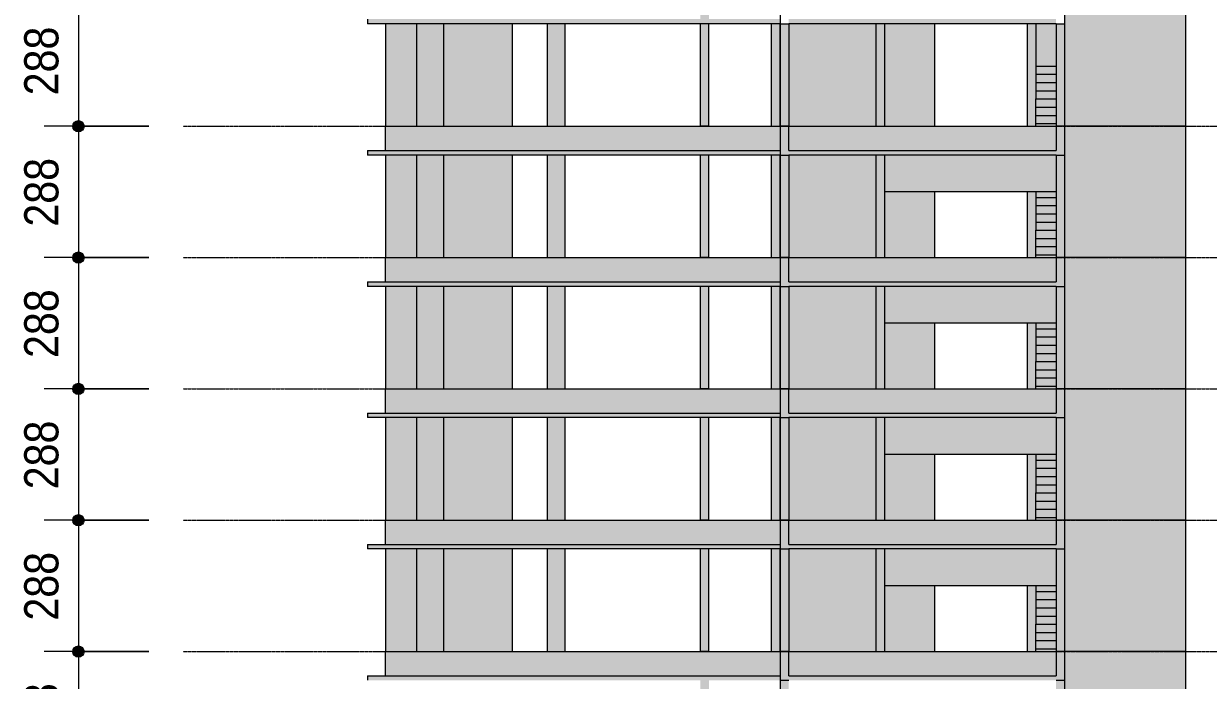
# Model space of a CAD drawing. Header units: centimetres. Extents: x -1475 to 26035, y -1239 to 84208.
# Drawn here: x 12810 to 15408, y 80538 to 81978 of the extents above; entities that cross this region are included whole.
import ezdxf

# ---------------------------------------------------------------- set-up
doc = ezdxf.new("R2010")
doc.units = ezdxf.units.CM
doc.linetypes.add('Centro', pattern=[3.175, 0.635, -0.47625, 1.5875, -0.47625])
for name, color, linetype, lineweight in [('A-ANNO-DIMS', 7, 'Continuous', 9), ('A-ANNO-DIMS-500', 7, 'Continuous', 9), ('A-FLOR', 7, 'Continuous', 9), ('A-FLOR-LEVL', 7, 'Continuous', 9), ('S-BEAM', 7, 'Continuous', 9), ('S-COLS', 7, 'Continuous', 9), ('S-STRS', 7, 'Continuous', 9)]:
    doc.layers.add(name, color=color, linetype=linetype, lineweight=lineweight)
doc.styles.add('Fira Sans_5', font='', dxfattribs={"width": 0.9, "height": 75})
doc.styles.get('Fira Sans_5').set_extended_font_data('Fira Sans')
doc.dimstyles.new('PED_R80_1_5mm_ACIMA_As_ESQ__R00_6', dxfattribs={"dimscale": 30.48, "dimtxt": 102.298456, "dimasz": 3.28084, "dimexe": 2.46063, "dimexo": 2.46063, "dimgap": 0.492126, "dimtad": 1, "dimdec": 1, "dimrnd": 0.5, "dimdsep": 46, "dimtxsty": 'Fira Sans_5', "dimblk1": 'DOTSMALL', "dimblk2": 'DOTSMALL', "dimsah": 1, "dimcen": 0.09, "dimdle": 4.92126, "dimazin": 0, "dimtfac": 1, "dimtdec": 4, "dimtix": 1, "dimtmove": 0, "dimatfit": 3, "dimfxl": 1, "dimtvp": 1, "dimtolj": 1, "dimtzin": 0, "dimarcsym": 2})

# ---------------------------------------------------------------- blocks, each defined once
blk = doc.blocks.new('DIMBLOCK392-CT202 - CORTE ESQ_ DINF')
at = {"layer": 'A-ANNO-DIMS-500', "true_color": 0x000032}
h = blk.add_hatch(color=178, dxfattribs=at)
edge = h.paths.add_edge_path(flags=0)
edge.add_arc((12930.4, 82041), 12.5, 0, 360)
h = blk.add_hatch(color=178, dxfattribs=at)
edge = h.paths.add_edge_path(flags=0)
edge.add_arc((12930.4, 81753), 12.5, 0, 360)
at = {"layer": 'A-ANNO-DIMS-500', "color": 178, "true_color": 0x000032}
for p, q in [((13084.8, 82041), (12855.4, 82041)), ((12930.4, 82041), (12930.4, 81753)), ((12930.4, 82041), (13084.8, 82041)), ((13084.8, 81753), (12855.4, 81753)), ((12930.4, 81753), (13084.8, 81753))]:
    blk.add_line(p, q, dxfattribs=at)
for centre in [(12930.4, 82041), (12930.4, 81753)]:
    blk.add_circle(centre, 12.5, dxfattribs=at)
at = {"layer": 'A-ANNO-DIMS-500', "color": 0, "insert": (12811.6, 81820.9), "char_height": 75, "width": 182.563, "attachment_point": 1, "rotation": 90, "line_spacing_factor": 1.049215, "style": 'Fira Sans_5'}
blk.add_mtext('288', dxfattribs=at)
blk = doc.blocks.new('_DotSmall')
at = {"color": 0, "linetype": 'ByBlock', "const_width": 0.5}
blk.add_lwpolyline([(-0.0625, 0, 1), (0.0625, 0, 1)], format="xyb", close=True, dxfattribs=at)
blk = doc.blocks.new('DIMBLOCK393-CT202 - CORTE ESQ_ DINF')
at = {"layer": 'A-ANNO-DIMS-500', "true_color": 0x000032}
h = blk.add_hatch(color=178, dxfattribs=at)
edge = h.paths.add_edge_path(flags=0)
edge.add_arc((12930.4, 81753), 12.5, 0, 360)
h = blk.add_hatch(color=178, dxfattribs=at)
edge = h.paths.add_edge_path(flags=0)
edge.add_arc((12930.4, 81465), 12.5, 0, 360)
at = {"layer": 'A-ANNO-DIMS-500', "color": 178, "true_color": 0x000032}
for p, q in [((13084.8, 81753), (12855.4, 81753)), ((12930.4, 81753), (12930.4, 81465)), ((12930.4, 81753), (13084.8, 81753)), ((13084.8, 81465), (12855.4, 81465)), ((12930.4, 81465), (13084.8, 81465))]:
    blk.add_line(p, q, dxfattribs=at)
for centre in [(12930.4, 81753), (12930.4, 81465)]:
    blk.add_circle(centre, 12.5, dxfattribs=at)
at = {"layer": 'A-ANNO-DIMS-500', "color": 0, "insert": (12811.6, 81532.9), "char_height": 75, "width": 182.563, "attachment_point": 1, "rotation": 90, "line_spacing_factor": 1.049215, "style": 'Fira Sans_5'}
blk.add_mtext('288', dxfattribs=at)
blk = doc.blocks.new('DIMBLOCK394-CT202 - CORTE ESQ_ DINF')
at = {"layer": 'A-ANNO-DIMS-500', "true_color": 0x000032}
h = blk.add_hatch(color=178, dxfattribs=at)
edge = h.paths.add_edge_path(flags=0)
edge.add_arc((12930.4, 81465), 12.5, 0, 360)
h = blk.add_hatch(color=178, dxfattribs=at)
edge = h.paths.add_edge_path(flags=0)
edge.add_arc((12930.4, 81177), 12.5, 0, 360)
at = {"layer": 'A-ANNO-DIMS-500', "color": 178, "true_color": 0x000032}
for p, q in [((13084.8, 81465), (12855.4, 81465)), ((12930.4, 81465), (12930.4, 81177)), ((12930.4, 81465), (13084.8, 81465)), ((13084.8, 81177), (12855.4, 81177)), ((12930.4, 81177), (13084.8, 81177))]:
    blk.add_line(p, q, dxfattribs=at)
for centre in [(12930.4, 81465), (12930.4, 81177)]:
    blk.add_circle(centre, 12.5, dxfattribs=at)
at = {"layer": 'A-ANNO-DIMS-500', "color": 0, "insert": (12811.6, 81244.9), "char_height": 75, "width": 182.563, "attachment_point": 1, "rotation": 90, "line_spacing_factor": 1.049215, "style": 'Fira Sans_5'}
blk.add_mtext('288', dxfattribs=at)
blk = doc.blocks.new('DIMBLOCK395-CT202 - CORTE ESQ_ DINF')
at = {"layer": 'A-ANNO-DIMS-500', "true_color": 0x000032}
h = blk.add_hatch(color=178, dxfattribs=at)
edge = h.paths.add_edge_path(flags=0)
edge.add_arc((12930.4, 81177), 12.5, 0, 360)
h = blk.add_hatch(color=178, dxfattribs=at)
edge = h.paths.add_edge_path(flags=0)
edge.add_arc((12930.4, 80889), 12.5, 0, 360)
at = {"layer": 'A-ANNO-DIMS-500', "color": 178, "true_color": 0x000032}
for p, q in [((13084.8, 81177), (12855.4, 81177)), ((12930.4, 81177), (12930.4, 80889)), ((12930.4, 81177), (13084.8, 81177)), ((13084.8, 80889), (12855.4, 80889)), ((12930.4, 80889), (13084.8, 80889))]:
    blk.add_line(p, q, dxfattribs=at)
for centre in [(12930.4, 81177), (12930.4, 80889)]:
    blk.add_circle(centre, 12.5, dxfattribs=at)
at = {"layer": 'A-ANNO-DIMS-500', "color": 0, "insert": (12811.6, 80956.9), "char_height": 75, "width": 182.563, "attachment_point": 1, "rotation": 90, "line_spacing_factor": 1.049215, "style": 'Fira Sans_5'}
blk.add_mtext('288', dxfattribs=at)
blk = doc.blocks.new('DIMBLOCK396-CT202 - CORTE ESQ_ DINF')
at = {"layer": 'A-ANNO-DIMS-500', "true_color": 0x000032}
h = blk.add_hatch(color=178, dxfattribs=at)
edge = h.paths.add_edge_path(flags=0)
edge.add_arc((12930.4, 80889), 12.5, 0, 360)
h = blk.add_hatch(color=178, dxfattribs=at)
edge = h.paths.add_edge_path(flags=0)
edge.add_arc((12930.4, 80601), 12.5, 0, 360)
at = {"layer": 'A-ANNO-DIMS-500', "color": 178, "true_color": 0x000032}
for p, q in [((13084.8, 80889), (12855.4, 80889)), ((12930.4, 80889), (12930.4, 80601)), ((12930.4, 80889), (13084.8, 80889)), ((13084.8, 80601), (12855.4, 80601)), ((12930.4, 80601), (13084.8, 80601))]:
    blk.add_line(p, q, dxfattribs=at)
for centre in [(12930.4, 80889), (12930.4, 80601)]:
    blk.add_circle(centre, 12.5, dxfattribs=at)
at = {"layer": 'A-ANNO-DIMS-500', "color": 0, "insert": (12811.6, 80668.9), "char_height": 75, "width": 182.563, "attachment_point": 1, "rotation": 90, "line_spacing_factor": 1.049215, "style": 'Fira Sans_5'}
blk.add_mtext('288', dxfattribs=at)
blk = doc.blocks.new('DIMBLOCK397-CT202 - CORTE ESQ_ DINF')
at = {"layer": 'A-ANNO-DIMS-500', "true_color": 0x000032}
h = blk.add_hatch(color=178, dxfattribs=at)
edge = h.paths.add_edge_path(flags=0)
edge.add_arc((12930.4, 80601), 12.5, 0, 360)
h = blk.add_hatch(color=178, dxfattribs=at)
edge = h.paths.add_edge_path(flags=0)
edge.add_arc((12930.4, 80313), 12.5, 0, 360)
at = {"layer": 'A-ANNO-DIMS-500', "color": 178, "true_color": 0x000032}
for p, q in [((13084.8, 80601), (12855.4, 80601)), ((12930.4, 80601), (12930.4, 80313)), ((12930.4, 80601), (13084.8, 80601)), ((13084.8, 80313), (12855.4, 80313)), ((12930.4, 80313), (13084.8, 80313))]:
    blk.add_line(p, q, dxfattribs=at)
for centre in [(12930.4, 80601), (12930.4, 80313)]:
    blk.add_circle(centre, 12.5, dxfattribs=at)
at = {"layer": 'A-ANNO-DIMS-500', "color": 0, "insert": (12811.6, 80380.9), "char_height": 75, "width": 182.563, "attachment_point": 1, "rotation": 90, "line_spacing_factor": 1.049215, "style": 'Fira Sans_5'}
blk.add_mtext('288', dxfattribs=at)

msp = doc.modelspace()

# ---------------------------------------------------------------- hatches: boundary and pattern name
at = {"layer": 'A-FLOR', "true_color": 0xc0c0c0}
for points in [[(13882.01, 81978), (14469.01, 81978), (14468.51, 81988), (13564.01, 81988), (13564.01, 81978), (13725.01, 81978)], [(15074.01, 81978), (15074.01, 81988), (14488.01, 81988), (14488.01, 81978), (15042.38, 81978)], [(13882.01, 81690), (14469.01, 81690), (14468.51, 81700), (13564.01, 81700), (13564.01, 81690), (13725.01, 81690)], [(14697.51, 81690), (15074.01, 81690), (15074.01, 81700), (14488.01, 81700), (14488.01, 81690), (14678.51, 81690)], [(13882.01, 81402), (14469.01, 81402), (14468.51, 81412), (13564.01, 81412), (13564.01, 81402), (13725.01, 81402)], [(15074.01, 81402), (15074.01, 81412), (14488.01, 81412), (14488.01, 81402), (15042.38, 81402)], [(13725.01, 81114), (14469.01, 81114), (14468.51, 81124), (13564.01, 81124), (13564.01, 81114), (13630.91, 81114)], [(14807.51, 81114), (15074.01, 81114), (15074.01, 81124), (14488.01, 81124), (14488.01, 81114), (14697.51, 81114)], [(13913.21, 80826), (14469.01, 80826), (14468.51, 80836), (13564.01, 80836), (13564.01, 80826), (13882.07, 80826)], [(15042.38, 80826), (15074.01, 80826), (15074.01, 80836), (14488.01, 80836), (14488.01, 80826), (14927.43, 80826)], [(13882.01, 80538), (14469.01, 80538), (14468.51, 80548), (13564.01, 80548), (13564.01, 80538), (13725.01, 80538)], [(15074.01, 80538), (15074.01, 80548), (14488.01, 80548), (14488.01, 80538), (15042.38, 80538)]]:
    msp.add_hatch(color=9, dxfattribs=at).paths.add_polyline_path(points, flags=0)
at = {"layer": 'S-BEAM', "true_color": 0xc0c0c0}
for points in [[(13623.01, 81700), (13623.01, 81753), (13604.01, 81753), (13604.01, 81700)], [(14289.6, 81700), (14294.01, 81700), (14294.01, 81753), (13623.01, 81753), (13623.01, 81700), (13913.21, 81700)], [(14468.51, 81700), (14469.01, 81700), (14468.51, 81753), (14313.01, 81753), (14313.01, 81700)], [(14488.01, 81690), (14488.01, 81753), (14469.01, 81753), (14469.01, 81690)], [(14771.17, 81700), (15074.01, 81700), (15074.01, 81753), (14488.01, 81753), (14488.01, 81700), (14756.91, 81700)], [(15074.01, 81690), (15093.01, 81690), (15093.01, 81753), (15074.01, 81753), (15074.01, 81700)], [(14854.18, 81610), (15074.01, 81610), (15074.01, 81690), (14697.51, 81690), (14697.51, 81610), (14807.51, 81610)], [(13623.01, 81412), (13623.01, 81465), (13604.01, 81465), (13604.01, 81412)], [(14289.6, 81412), (14294.01, 81412), (14294.01, 81465), (13623.01, 81465), (13623.01, 81412), (13913.21, 81412)], [(14468.51, 81412), (14469.01, 81412), (14468.51, 81465), (14313.01, 81465), (14313.01, 81412)], [(14488.01, 81402), (14488.01, 81465), (14469.01, 81465), (14469.01, 81402), (14477.79, 81402)], [(14771.17, 81412), (15074.01, 81412), (15074.01, 81465), (14488.01, 81465), (14488.01, 81412), (14756.91, 81412)], [(15074.01, 81402), (15093.01, 81402), (15093.01, 81465), (15074.01, 81465), (15074.01, 81412)], [(14854.18, 81322), (15074.01, 81322), (15074.01, 81402), (14697.51, 81402), (14697.51, 81322), (14807.51, 81322)], [(13623.01, 81124), (13623.01, 81177), (13604.01, 81177), (13604.01, 81124)], [(14289.6, 81124), (14294.01, 81124), (14294.01, 81177), (13623.01, 81177), (13623.01, 81124), (13913.21, 81124)], [(14468.51, 81124), (14469.01, 81124), (14468.51, 81177), (14313.01, 81177), (14313.01, 81124)], [(14488.01, 81114), (14488.01, 81177), (14469.01, 81177), (14469.01, 81114), (14477.79, 81114)], [(14807.51, 81124), (15074.01, 81124), (15074.01, 81177), (14488.01, 81177), (14488.01, 81124), (14771.17, 81124)], [(15074.01, 81114), (15093.01, 81114), (15093.01, 81177), (15074.01, 81177), (15074.01, 81124)], [(14807.51, 81034), (15074.01, 81034), (15074.01, 81114), (14697.51, 81114), (14697.51, 81034), (14726.09, 81034)], [(13604.01, 80836), (13623.01, 80836), (13623.01, 80889), (13604.01, 80889), (13604.01, 80837.96)], [(13882.01, 80836), (14294.01, 80836), (14294.01, 80889), (13623.01, 80889), (13623.01, 80836), (13725.01, 80836)], [(14468.51, 80836), (14469.01, 80836), (14468.51, 80889), (14313.01, 80889), (14313.01, 80836)], [(14488.01, 80826), (14488.01, 80889), (14469.01, 80889), (14469.01, 80826), (14477.79, 80826)], [(14678.51, 80836), (15074.01, 80836), (15074.01, 80889), (14488.01, 80889), (14488.01, 80836), (14665.99, 80836)], [(15093.01, 80826), (15093.01, 80889), (15074.01, 80889), (15074.01, 80826)], [(14854.18, 80746), (15074.01, 80746), (15074.01, 80826), (14697.51, 80826), (14697.51, 80746), (14807.51, 80746)], [(13623.01, 80548), (13623.01, 80601), (13604.01, 80601), (13604.01, 80548)], [(14289.6, 80548), (14294.01, 80548), (14294.01, 80601), (13623.01, 80601), (13623.01, 80548), (13913.21, 80548)], [(14468.51, 80548), (14469.01, 80548), (14468.51, 80601), (14313.01, 80601), (14313.01, 80548)], [(14488.01, 80538), (14488.01, 80601), (14469.01, 80601), (14469.01, 80538), (14477.79, 80538)], [(14771.17, 80548), (15074.01, 80548), (15074.01, 80601), (14488.01, 80601), (14488.01, 80548), (14756.91, 80548)], [(15074.01, 80538), (15093.01, 80538), (15093.01, 80601), (15074.01, 80601), (15074.01, 80548)]]:
    msp.add_hatch(color=9, dxfattribs=at).paths.add_polyline_path(points, flags=0)
at = {"layer": 'S-COLS', "true_color": 0xc0c0c0}
h = msp.add_hatch(color=9, dxfattribs=at)
h.paths.add_polyline_path([(14313.01, 81753), (14313.01, 81978), (14294.01, 81978), (14294.01, 81753)], flags=0)
h.paths.add_polyline_path([(14313.01, 81988), (14313.01, 82041), (14294.01, 82041), (14294.01, 81988)], flags=0)
for points in [[(15093.01, 81753), (15357.51, 81753), (15357.51, 82041), (15093.01, 82041), (15093.01, 81760.77)], [(13671.52, 81753), (13701.51, 81753), (13701.51, 81978), (13671.61, 81978), (13671.52, 81760.77)], [(13722.73, 81753), (13731.51, 81753), (13730.94, 81978), (13701.51, 81978), (13701.62, 81753), (13722.65, 81753)], [(13998.01, 81753), (13998.01, 81978), (13958.01, 81978), (13958.01, 81753), (13958.85, 81753)], [(14468.51, 81753), (14468.51, 81978), (14449.51, 81978), (14449.51, 81753)], [(14488.01, 81753), (14488.01, 81978), (14469.01, 81978), (14469.01, 81753)], [(14678.51, 81753), (14678.51, 81978), (14488.01, 81978), (14488.01, 81753), (14665.99, 81753)], [(14697.51, 81753), (14697.51, 81978), (14678.51, 81978), (14678.51, 81753)], [(14807.51, 81753), (14807.51, 81978), (14697.51, 81978), (14697.51, 81753)], [(15029.51, 81753), (15029.51, 81978), (15010.51, 81978), (15010.51, 81753)], [(15042.38, 81885), (15074.01, 81885), (15074.01, 81978), (15029.51, 81978), (15029.51, 81885)], [(15093.01, 81753), (15093.01, 81978), (15074.01, 81978), (15074.01, 81753)], [(15230.57, 81465), (15357.51, 81465), (15357.51, 81753), (15093.01, 81753), (15093.01, 81465)], [(13671.52, 81465), (13701.51, 81465), (13701.51, 81690), (13671.61, 81690), (13671.56, 81576.2)], [(13722.65, 81465), (13731.51, 81465), (13730.94, 81690), (13701.51, 81690), (13701.62, 81465), (13718.18, 81465)], [(13958.85, 81465), (13998.01, 81465), (13998.01, 81690), (13958.01, 81690), (13958.01, 81465)], [(14449.51, 81465), (14468.51, 81465), (14468.51, 81690), (14449.51, 81690), (14449.51, 81576.2)], [(14477.79, 81465), (14488.01, 81465), (14488.01, 81690), (14469.01, 81689.68), (14469.01, 81465)], [(14697.51, 81465), (14697.51, 81690), (14678.51, 81690), (14678.51, 81465)], [(15093.01, 81465), (15093.01, 81690), (15074.01, 81690), (15074.01, 81465)], [(14807.51, 81465), (14807.51, 81610), (14697.51, 81610), (14697.51, 81465)], [(15029.51, 81465), (15029.51, 81610), (15010.51, 81610), (15010.51, 81465)], [(15029.51, 81597), (15074.01, 81597), (15074.01, 81610), (15029.51, 81610)], [(15093.01, 81177), (15357.51, 81177), (15357.51, 81465), (15093.01, 81465), (15093.01, 81207.08)], [(13671.52, 81177), (13701.51, 81177), (13701.51, 81402), (13671.61, 81402), (13671.53, 81207.08)], [(13722.73, 81177), (13731.51, 81177), (13730.94, 81402), (13701.51, 81402), (13701.62, 81177), (13722.65, 81177)], [(13998.01, 81177), (13998.01, 81402), (13958.01, 81402), (13958.01, 81177), (13958.85, 81177)], [(14468.51, 81177), (14468.51, 81402), (14449.51, 81402), (14449.51, 81177)], [(14488.01, 81177), (14488.01, 81402), (14469.01, 81402), (14469.01, 81177), (14477.79, 81177)], [(14697.51, 81177), (14697.51, 81402), (14678.51, 81402), (14678.51, 81177)], [(15093.01, 81177), (15093.01, 81402), (15074.01, 81402), (15074.01, 81177)], [(14697.51, 81177), (14807.51, 81177), (14807.51, 81322), (14697.51, 81322), (14697.51, 81207.08)], [(15010.51, 81177), (15029.51, 81177), (15029.51, 81322), (15010.51, 81322), (15010.51, 81207.08)], [(15029.51, 81309), (15074.01, 81309), (15074.01, 81322), (15029.51, 81322)], [(15230.57, 80889), (15357.51, 80889), (15357.51, 81177), (15093.01, 81177), (15093.01, 80889)], [(13671.52, 80889), (13701.51, 80889), (13701.51, 81114), (13671.61, 81114), (13671.57, 81022.52)], [(13722.73, 80889), (13731.51, 80889), (13730.94, 81114), (13701.51, 81114), (13701.62, 80889), (13722.65, 80889)], [(13958.85, 80889), (13998.01, 80889), (13998.01, 81114), (13958.01, 81114), (13958.01, 80889)], [(14468.51, 80889), (14468.51, 81114), (14449.51, 81114), (14449.51, 80889)], [(14469.01, 80889), (14488.01, 80889), (14488.01, 81114), (14469.01, 81114), (14469.01, 81022.52)], [(14697.51, 80889), (14697.51, 81114), (14678.51, 81114), (14678.51, 80889)], [(15093.01, 80889), (15093.01, 81114), (15074.01, 81114), (15074.01, 80889)], [(14807.51, 80889), (14807.51, 81034), (14697.51, 81034), (14697.51, 80889)], [(15010.51, 80889), (15029.51, 80889), (15029.51, 81034), (15010.51, 81034)], [(15042.38, 81021), (15074.01, 81021), (15074.01, 81034), (15029.51, 81034), (15029.51, 81021)], [(15357.51, 80601), (15357.51, 80889), (15093.01, 80889), (15093.01, 80601), (15230.57, 80601)], [(13671.52, 80601), (13701.51, 80601), (13701.51, 80826), (13671.61, 80826), (13671.54, 80653.4)], [(13722.73, 80601), (13731.51, 80601), (13730.94, 80826), (13701.51, 80826), (13701.62, 80601), (13722.65, 80601)], [(13958.85, 80601), (13998.01, 80601), (13998.01, 80826), (13958.01, 80826), (13958.01, 80601)], [(14468.51, 80601), (14468.51, 80826), (14449.51, 80826), (14449.51, 80601)], [(14469.01, 80601), (14488.01, 80601), (14488.01, 80826), (14469.01, 80826), (14469.01, 80653.4)], [(14697.51, 80601), (14697.51, 80826), (14678.51, 80826), (14678.51, 80601)], [(15093.01, 80601), (15093.01, 80826), (15074.01, 80826), (15074.01, 80601)], [(14807.51, 80601), (14807.51, 80746), (14697.51, 80746), (14697.51, 80601)], [(15010.51, 80601), (15029.51, 80601), (15029.51, 80746), (15010.51, 80746)], [(15029.51, 80733), (15074.01, 80733), (15074.01, 80746), (15029.51, 80746)], [(15230.57, 80313), (15357.51, 80313), (15357.51, 80601), (15093.01, 80601), (15093.01, 80313)], [(14488.01, 80313), (14488.01, 80538), (14469.01, 80538), (14469.01, 80313), (14477.79, 80313)], [(15093.01, 80313), (15093.01, 80538), (15074.01, 80538), (15074.01, 80313)]]:
    msp.add_hatch(color=9, dxfattribs=at).paths.add_polyline_path(points, flags=0)
h = msp.add_hatch(color=9, dxfattribs=at)
h.paths.add_polyline_path([(13604.01, 81753), (13671.52, 81753), (13671.51, 81978), (13604.01, 81977.72), (13604.01, 81754.5)], flags=0)
h.paths.add_polyline_path([(13731.51, 81753), (13882.01, 81753), (13882.01, 81978), (13731.51, 81978), (13731.51, 81874.81)], flags=0)
h = msp.add_hatch(color=9, dxfattribs=at)
h.paths.add_polyline_path([(14313.01, 81465), (14313.01, 81690), (14294.01, 81690), (14294.01, 81465)], flags=0)
h.paths.add_polyline_path([(14294.01, 81700), (14313.01, 81700.28), (14313.01, 81753), (14294.01, 81753)], flags=0)
h = msp.add_hatch(color=9, dxfattribs=at)
h.paths.add_polyline_path([(13623.01, 81465), (13671.52, 81465), (13671.51, 81690), (13604.01, 81689.72), (13604.01, 81465)], flags=0)
h.paths.add_polyline_path([(13731.51, 81465), (13882.01, 81465), (13882.01, 81690), (13731.51, 81690), (13731.51, 81576.2)], flags=0)
h = msp.add_hatch(color=9, dxfattribs=at)
h.paths.add_polyline_path([(14468.51, 81465), (14469.01, 81465.37), (14468.51, 81576.2)], flags=0)
h.paths.add_polyline_path([(14488.01, 81465), (14678.51, 81465), (14678.51, 81690), (14488.01, 81690), (14488.01, 81576.2)], flags=0)
h = msp.add_hatch(color=9, dxfattribs=at)
h.paths.add_polyline_path([(14313.01, 81177), (14313.01, 81402), (14294.01, 81402), (14294.01, 81177)], flags=0)
h.paths.add_polyline_path([(14313.01, 81412), (14313.01, 81465), (14294.01, 81465), (14294.01, 81412)], flags=0)
h = msp.add_hatch(color=9, dxfattribs=at)
h.paths.add_polyline_path([(13604.01, 81177), (13671.52, 81177), (13671.51, 81402), (13604.01, 81402), (13604.01, 81178.5)], flags=0)
h.paths.add_polyline_path([(13882.01, 81177), (13882.01, 81402), (13731.51, 81402), (13731.51, 81177)], flags=0)
h = msp.add_hatch(color=9, dxfattribs=at)
h.paths.add_polyline_path([(14468.51, 81177), (14469.01, 81177.37), (14468.51, 81207.08)], flags=0)
h.paths.add_polyline_path([(14488.01, 81177), (14678.51, 81177), (14678.51, 81402), (14488.01, 81402), (14488.01, 81207.08)], flags=0)
h = msp.add_hatch(color=9, dxfattribs=at)
h.paths.add_polyline_path([(14313.01, 80889), (14313.01, 81114), (14294.01, 81114), (14294.01, 80889)], flags=0)
h.paths.add_polyline_path([(14313.01, 81124), (14313.01, 81177), (14294.01, 81177), (14294.01, 81124)], flags=0)
h = msp.add_hatch(color=9, dxfattribs=at)
h.paths.add_polyline_path([(13623.01, 80889), (13671.52, 80889), (13671.51, 81114), (13604.01, 81113.72), (13604.01, 80889)], flags=0)
h.paths.add_polyline_path([(13882.01, 80889), (13882.01, 81114), (13731.51, 81114), (13731.51, 80889)], flags=0)
h = msp.add_hatch(color=9, dxfattribs=at)
h.paths.add_polyline_path([(14468.51, 80889), (14469.01, 80889.37), (14468.51, 81022.52)], flags=0)
h.paths.add_polyline_path([(14678.51, 80889), (14678.51, 81114), (14488.01, 81114), (14488.01, 80889), (14665.99, 80889)], flags=0)
h = msp.add_hatch(color=9, dxfattribs=at)
h.paths.add_polyline_path([(14313.01, 80601), (14313.01, 80826), (14294.01, 80826), (14294.01, 80601)], flags=0)
h.paths.add_polyline_path([(14294.01, 80836), (14313.01, 80836.28), (14313.01, 80889), (14294.01, 80889), (14294.01, 80837.96)], flags=0)
h = msp.add_hatch(color=9, dxfattribs=at)
h.paths.add_polyline_path([(13623.01, 80601), (13671.52, 80601), (13671.51, 80826), (13604.01, 80825.72), (13604.01, 80601)], flags=0)
h.paths.add_polyline_path([(13882.01, 80601), (13882.01, 80826), (13731.51, 80826), (13731.51, 80601)], flags=0)
h = msp.add_hatch(color=9, dxfattribs=at)
h.paths.add_polyline_path([(14468.51, 80601), (14469.01, 80601.37), (14468.51, 80653.4)], flags=0)
h.paths.add_polyline_path([(14493.44, 80601), (14678.51, 80601), (14678.51, 80826), (14488.01, 80826), (14488.01, 80601)], flags=0)
h = msp.add_hatch(color=9, dxfattribs=at)
h.paths.add_polyline_path([(14313.01, 80313), (14313.01, 80538), (14294.01, 80538), (14294.01, 80313)], flags=0)
h.paths.add_polyline_path([(14313.01, 80548), (14313.01, 80601), (14294.01, 80601), (14294.01, 80548)], flags=0)
at = {"layer": 'S-STRS', "true_color": 0xc0c0c0}
for points in [[(15074.01, 81867), (15074.01, 81885), (15029.51, 81885), (15029.51, 81867), (15042.38, 81867)], [(15042.38, 81849), (15074.01, 81849), (15074.01, 81867), (15029.51, 81867), (15029.51, 81849)], [(15042.38, 81831), (15074.01, 81831), (15074.01, 81849), (15029.51, 81849), (15029.51, 81831)], [(15042.38, 81813), (15074.01, 81813), (15074.01, 81831), (15029.51, 81831), (15029.51, 81813)], [(15042.38, 81795), (15074.01, 81795), (15074.01, 81813), (15029.51, 81813), (15029.51, 81795)], [(15029.51, 81777), (15074.01, 81777), (15074.01, 81795), (15029.51, 81795)], [(15042.38, 81759), (15074.01, 81759), (15074.01, 81777), (15029.51, 81777), (15029.51, 81759)], [(15042.38, 81753), (15074.01, 81753), (15074.01, 81759), (15029.51, 81759), (15029.51, 81753)], [(15338.51, 81753), (15338.51, 81753), (15289.51, 81753)], [(15029.51, 81579), (15074.01, 81579), (15074.01, 81597), (15029.51, 81597), (15029.51, 81585)], [(15074.01, 81561), (15074.01, 81579), (15029.51, 81579), (15029.51, 81561), (15042.38, 81561)], [(15042.38, 81543), (15074.01, 81543), (15074.01, 81561), (15029.51, 81561), (15029.51, 81543)], [(15042.38, 81525), (15074.01, 81525), (15074.01, 81543), (15029.51, 81543), (15029.51, 81525)], [(15042.38, 81507), (15074.01, 81507), (15074.01, 81525), (15029.51, 81525), (15029.51, 81507)], [(15042.38, 81489), (15074.01, 81489), (15074.01, 81507), (15029.51, 81507), (15029.51, 81489)], [(15042.38, 81471), (15074.01, 81471), (15074.01, 81489), (15029.51, 81489), (15029.51, 81471)], [(15042.38, 81465), (15074.01, 81465), (15074.01, 81471), (15029.51, 81471), (15029.51, 81465)], [(15338.51, 81465), (15338.51, 81465), (15289.51, 81465)], [(15074.01, 81291), (15074.01, 81309), (15029.51, 81309), (15029.51, 81291), (15042.38, 81291)], [(15042.38, 81273), (15074.01, 81273), (15074.01, 81291), (15029.51, 81291), (15029.51, 81273)], [(15042.38, 81255), (15074.01, 81255), (15074.01, 81273), (15029.51, 81273), (15029.51, 81255)], [(15042.38, 81237), (15074.01, 81237), (15074.01, 81255), (15029.51, 81255), (15029.51, 81237)], [(15029.51, 81219), (15074.01, 81219), (15074.01, 81237), (15029.51, 81237)], [(15042.38, 81201), (15074.01, 81201), (15074.01, 81219), (15029.51, 81219), (15029.51, 81201)], [(15042.38, 81183), (15074.01, 81183), (15074.01, 81201), (15029.51, 81201), (15029.51, 81183)], [(15338.51, 81177), (15338.51, 81177), (15289.51, 81177)], [(15074.01, 81003), (15074.01, 81021), (15029.51, 81021), (15029.51, 81003), (15042.38, 81003)], [(15042.38, 80985), (15074.01, 80985), (15074.01, 81003), (15029.51, 81003), (15029.51, 80985)], [(15042.38, 80967), (15074.01, 80967), (15074.01, 80985), (15029.51, 80985), (15029.51, 80967)], [(15042.38, 80949), (15074.01, 80949), (15074.01, 80967), (15029.51, 80967), (15029.51, 80949)], [(15042.38, 80931), (15074.01, 80931), (15074.01, 80949), (15029.51, 80949), (15029.51, 80931)], [(15042.38, 80913), (15074.01, 80913), (15074.01, 80931), (15029.51, 80931), (15029.51, 80913)], [(15042.38, 80895), (15074.01, 80895), (15074.01, 80913), (15029.51, 80913), (15029.51, 80895)], [(15042.38, 80889), (15074.01, 80889), (15074.01, 80895), (15029.51, 80895), (15029.51, 80889)], [(15338.51, 80889), (15338.51, 80889), (15289.51, 80889)], [(15074.01, 80715), (15074.01, 80733), (15029.51, 80733), (15029.51, 80715), (15042.38, 80715)], [(15042.38, 80697), (15074.01, 80697), (15074.01, 80715), (15029.51, 80715), (15029.51, 80697)], [(15042.38, 80679), (15074.01, 80679), (15074.01, 80697), (15029.51, 80697), (15029.51, 80679)], [(15029.51, 80661), (15074.01, 80661), (15074.01, 80679), (15029.51, 80679)], [(15042.38, 80643), (15074.01, 80643), (15074.01, 80661), (15029.51, 80661), (15029.51, 80643)], [(15042.38, 80625), (15074.01, 80625), (15074.01, 80643), (15029.51, 80643), (15029.51, 80625)], [(15042.38, 80607), (15074.01, 80607), (15074.01, 80625), (15029.51, 80625), (15029.51, 80607)], [(15042.38, 80601), (15074.01, 80601), (15074.01, 80607), (15029.51, 80607), (15029.51, 80601)], [(15338.51, 80601), (15338.51, 80601), (15289.51, 80601)]]:
    msp.add_hatch(color=9, dxfattribs=at).paths.add_polyline_path(points, flags=0)
h = msp.add_hatch(color=9, dxfattribs=at)
h.paths.add_polyline_path([(15289.51, 81177), (15289.51, 81177), (15230.57, 81177)], flags=0)
h.paths.add_polyline_path([(15042.38, 81177), (15074.01, 81177), (15074.01, 81183), (15029.51, 81183), (15029.51, 81177)], flags=0)

# ---------------------------------------------------------------- linework, layer by layer
at = {"layer": 'A-FLOR'}
for p, q in [((13564.01, 81988), (13564.01, 81978)), ((14469.01, 81978), (13564.01, 81978)), ((15074.01, 81978), (14488.01, 81978)), ((13564.01, 81700), (14469.01, 81700)), ((13564.01, 81700), (13564.01, 81690)), ((14469.01, 81690), (13564.01, 81690)), ((14488.01, 81700), (15074.01, 81700)), ((15074.01, 81690), (14488.01, 81690)), ((13564.01, 81412), (14469.01, 81412)), ((13564.01, 81412), (13564.01, 81402)), ((14469.01, 81402), (13564.01, 81402)), ((14488.01, 81412), (15074.01, 81412)), ((15074.01, 81402), (14488.01, 81402)), ((13564.01, 81124), (14469.01, 81124)), ((13564.01, 81124), (13564.01, 81114)), ((14488.01, 81124), (15074.01, 81124)), ((14469.01, 81114), (13564.01, 81114)), ((15074.01, 81114), (14488.01, 81114)), ((13564.01, 80836), (14469.01, 80836)), ((13564.01, 80836), (13564.01, 80826)), ((14488.01, 80836), (15074.01, 80836)), ((14469.01, 80826), (13564.01, 80826)), ((15074.01, 80826), (14488.01, 80826)), ((13564.01, 80548), (14469.01, 80548)), ((13564.01, 80548), (13564.01, 80538)), ((14488.01, 80548), (15074.01, 80548))]:
    msp.add_line(p, q, dxfattribs=at)
at = {"layer": 'A-FLOR-LEVL', "linetype": 'Centro'}
for p, q in [((13159.76, 81753), (16958.36, 81753)), ((13159.76, 81465), (16958.36, 81465)), ((13159.76, 81177), (16958.36, 81177)), ((13159.76, 80889), (16958.36, 80889)), ((13159.76, 80601), (16958.36, 80601))]:
    msp.add_line(p, q, dxfattribs=at)
at = {"layer": 'S-BEAM'}
for p, q in [((14469.01, 82041), (14469.01, 81978)), ((15093.01, 81978), (15093.01, 82041)), ((14469.01, 81978), (14488.01, 81978)), ((15074.01, 81978), (15093.01, 81978)), ((13604.01, 81753), (13623.01, 81753)), ((13604.01, 81700), (13604.01, 81753)), ((13623.01, 81753), (14294.01, 81753)), ((14313.01, 81753), (14469.01, 81753)), ((14488.01, 81753), (14469.01, 81753)), ((14469.01, 81753), (14469.01, 81690)), ((14488.01, 81700), (14488.01, 81753)), ((14488.01, 81753), (15074.01, 81753)), ((15093.01, 81753), (15074.01, 81753)), ((15074.01, 81753), (15074.01, 81700)), ((15093.01, 81690), (15093.01, 81753)), ((14469.01, 81690), (14488.01, 81690)), ((15074.01, 81690), (15093.01, 81690)), ((14697.51, 81610), (15074.01, 81610)), ((13604.01, 81465), (13623.01, 81465)), ((13604.01, 81412), (13604.01, 81465)), ((13623.01, 81465), (14294.01, 81465)), ((14313.01, 81465), (14469.01, 81465)), ((14488.01, 81465), (14469.01, 81465)), ((14469.01, 81465), (14469.01, 81402)), ((14488.01, 81412), (14488.01, 81465)), ((14488.01, 81465), (15074.01, 81465)), ((15093.01, 81465), (15074.01, 81465)), ((15074.01, 81465), (15074.01, 81412)), ((15093.01, 81402), (15093.01, 81465)), ((14469.01, 81402), (14488.01, 81402)), ((15074.01, 81402), (15093.01, 81402)), ((14697.51, 81322), (15074.01, 81322)), ((13604.01, 81177), (13623.01, 81177)), ((13604.01, 81124), (13604.01, 81177)), ((13623.01, 81177), (14294.01, 81177)), ((14313.01, 81177), (14469.01, 81177)), ((14488.01, 81177), (14469.01, 81177)), ((14469.01, 81177), (14469.01, 81114)), ((14488.01, 81124), (14488.01, 81177)), ((14488.01, 81177), (15074.01, 81177)), ((15093.01, 81177), (15074.01, 81177)), ((15074.01, 81177), (15074.01, 81124)), ((15093.01, 81114), (15093.01, 81177)), ((14469.01, 81114), (14488.01, 81114)), ((15074.01, 81114), (15093.01, 81114)), ((14697.51, 81034), (15074.01, 81034)), ((13604.01, 80889), (13623.01, 80889)), ((13604.01, 80836), (13604.01, 80889)), ((13623.01, 80889), (14294.01, 80889)), ((14313.01, 80889), (14469.01, 80889)), ((14488.01, 80889), (14469.01, 80889)), ((14469.01, 80889), (14469.01, 80826)), ((14488.01, 80836), (14488.01, 80889)), ((14488.01, 80889), (15074.01, 80889)), ((15093.01, 80889), (15074.01, 80889)), ((15074.01, 80889), (15074.01, 80836)), ((15093.01, 80826), (15093.01, 80889)), ((14469.01, 80826), (14488.01, 80826)), ((15074.01, 80826), (15093.01, 80826)), ((14697.51, 80746), (15074.01, 80746)), ((13604.01, 80601), (13623.01, 80601)), ((13604.01, 80548), (13604.01, 80601)), ((13623.01, 80601), (14294.01, 80601)), ((14313.01, 80601), (14469.01, 80601)), ((14488.01, 80601), (14469.01, 80601)), ((14469.01, 80601), (14469.01, 80538)), ((14488.01, 80548), (14488.01, 80601)), ((14488.01, 80601), (15074.01, 80601)), ((15093.01, 80601), (15074.01, 80601)), ((15074.01, 80601), (15074.01, 80548)), ((15093.01, 80538), (15093.01, 80601)), ((14469.01, 80538), (14488.01, 80538)), ((15074.01, 80538), (15093.01, 80538))]:
    msp.add_line(p, q, dxfattribs=at)
at = {"layer": 'S-COLS'}
for p, q in [((15357.51, 82041), (15357.51, 81753)), ((13604.01, 81978), (13604.01, 81753)), ((13671.51, 81978), (13671.51, 81753)), ((13731.51, 81753), (13731.51, 81978)), ((13882.01, 81753), (13882.01, 81978)), ((13958.01, 81978), (13958.01, 81753)), ((13998.01, 81753), (13998.01, 81978)), ((14294.01, 81978), (14294.01, 81753)), ((14313.01, 81753), (14313.01, 81978)), ((14449.51, 81978), (14449.51, 81753)), ((14468.51, 81978), (14468.51, 81753)), ((14469.01, 81978), (14469.01, 81753)), ((14488.01, 81978), (14488.01, 81753)), ((14678.51, 81978), (14678.51, 81753)), ((14697.51, 81978), (14697.51, 81753)), ((14807.51, 81978), (14807.51, 81753)), ((15010.51, 81978), (15010.51, 81753)), ((15029.51, 81978), (15029.51, 81813)), ((15074.01, 81978), (15074.01, 81753)), ((15093.01, 81753), (15093.01, 81978)), ((14313.01, 81753), (14294.01, 81753)), ((14313.01, 81753), (14294.01, 81753)), ((15357.51, 81753), (15093.01, 81753)), ((15357.51, 81753), (15093.01, 81753)), ((15357.51, 81753), (15357.51, 81465)), ((13604.01, 81690), (13604.01, 81465)), ((13671.51, 81690), (13671.51, 81465)), ((13731.51, 81465), (13731.51, 81690)), ((13882.01, 81465), (13882.01, 81690)), ((13958.01, 81690), (13958.01, 81465)), ((13998.01, 81465), (13998.01, 81690)), ((14294.01, 81690), (14294.01, 81465)), ((14313.01, 81465), (14313.01, 81690)), ((14449.51, 81690), (14449.51, 81465)), ((14468.51, 81690), (14468.51, 81465)), ((14469.01, 81690), (14469.01, 81465)), ((14488.01, 81690), (14488.01, 81465)), ((14678.51, 81690), (14678.51, 81465)), ((14697.51, 81690), (14697.51, 81465)), ((15074.01, 81690), (15074.01, 81465)), ((15093.01, 81465), (15093.01, 81690)), ((14807.51, 81610), (14807.51, 81465)), ((15010.51, 81610), (15010.51, 81465)), ((15029.51, 81610), (15029.51, 81525)), ((14313.01, 81465), (14294.01, 81465)), ((14313.01, 81465), (14294.01, 81465)), ((15357.51, 81465), (15093.01, 81465)), ((15357.51, 81465), (15093.01, 81465)), ((15357.51, 81465), (15357.51, 81177)), ((13604.01, 81402), (13604.01, 81177)), ((13671.51, 81402), (13671.51, 81177)), ((13731.51, 81177), (13731.51, 81402)), ((13882.01, 81177), (13882.01, 81402)), ((13958.01, 81402), (13958.01, 81177)), ((13998.01, 81177), (13998.01, 81402)), ((14294.01, 81402), (14294.01, 81177)), ((14313.01, 81177), (14313.01, 81402)), ((14449.51, 81402), (14449.51, 81177)), ((14468.51, 81402), (14468.51, 81177)), ((14469.01, 81402), (14469.01, 81177)), ((14488.01, 81402), (14488.01, 81177)), ((14678.51, 81402), (14678.51, 81177)), ((14697.51, 81402), (14697.51, 81177)), ((15074.01, 81402), (15074.01, 81177)), ((15093.01, 81177), (15093.01, 81402)), ((14807.51, 81322), (14807.51, 81177)), ((15010.51, 81322), (15010.51, 81177)), ((15029.51, 81322), (15029.51, 81237)), ((14313.01, 81177), (14294.01, 81177)), ((14313.01, 81177), (14294.01, 81177)), ((15357.51, 81177), (15093.01, 81177)), ((15357.51, 81177), (15093.01, 81177)), ((15357.51, 81177), (15357.51, 80889)), ((13604.01, 81114), (13604.01, 80889)), ((13671.51, 81114), (13671.51, 80889)), ((13731.51, 80889), (13731.51, 81114)), ((13882.01, 80889), (13882.01, 81114)), ((13958.01, 81114), (13958.01, 80889)), ((13998.01, 80889), (13998.01, 81114)), ((14294.01, 81114), (14294.01, 80889)), ((14313.01, 80889), (14313.01, 81114)), ((14449.51, 81114), (14449.51, 80889)), ((14468.51, 81114), (14468.51, 80889)), ((14469.01, 81114), (14469.01, 80889)), ((14488.01, 81114), (14488.01, 80889)), ((14678.51, 81114), (14678.51, 80889)), ((14697.51, 81114), (14697.51, 80889)), ((15074.01, 81114), (15074.01, 80889)), ((15093.01, 80889), (15093.01, 81114)), ((14807.51, 81034), (14807.51, 80889)), ((15010.51, 81034), (15010.51, 80889)), ((15029.51, 81034), (15029.51, 80949)), ((14313.01, 80889), (14294.01, 80889)), ((14313.01, 80889), (14294.01, 80889)), ((15357.51, 80889), (15093.01, 80889)), ((15357.51, 80889), (15093.01, 80889)), ((15357.51, 80889), (15357.51, 80601)), ((13604.01, 80826), (13604.01, 80601)), ((13671.51, 80826), (13671.51, 80601)), ((13731.51, 80601), (13731.51, 80826)), ((13882.01, 80601), (13882.01, 80826)), ((13958.01, 80826), (13958.01, 80601)), ((13998.01, 80601), (13998.01, 80826)), ((14294.01, 80826), (14294.01, 80601)), ((14313.01, 80601), (14313.01, 80826)), ((14449.51, 80826), (14449.51, 80601)), ((14468.51, 80826), (14468.51, 80601)), ((14469.01, 80826), (14469.01, 80601)), ((14488.01, 80826), (14488.01, 80601)), ((14678.51, 80826), (14678.51, 80601)), ((14697.51, 80826), (14697.51, 80601)), ((15074.01, 80826), (15074.01, 80601)), ((15093.01, 80601), (15093.01, 80826)), ((14807.51, 80746), (14807.51, 80601)), ((15010.51, 80746), (15010.51, 80601)), ((15029.51, 80746), (15029.51, 80661)), ((14313.01, 80601), (14294.01, 80601)), ((14313.01, 80601), (14294.01, 80601)), ((15357.51, 80601), (15093.01, 80601)), ((15357.51, 80601), (15093.01, 80601)), ((15357.51, 80601), (15357.51, 80313)), ((14469.01, 80538), (14469.01, 80313)), ((15093.01, 80313), (15093.01, 80538))]:
    msp.add_line(p, q, dxfattribs=at)
at = {"layer": 'S-STRS'}
for p, q in [((15029.51, 81885), (15074.01, 81885)), ((15029.51, 81867), (15074.01, 81867)), ((15029.51, 81849), (15074.01, 81849)), ((15029.51, 81831), (15074.01, 81831)), ((15029.51, 81813), (15074.01, 81813)), ((15029.51, 81795), (15029.51, 81813)), ((15029.51, 81795), (15074.01, 81795)), ((15029.51, 81777), (15029.51, 81795)), ((15029.51, 81777), (15074.01, 81777)), ((15029.51, 81759), (15029.51, 81777)), ((15029.51, 81759), (15074.01, 81759)), ((15029.51, 81753), (15029.51, 81759)), ((15029.51, 81597), (15074.01, 81597)), ((15029.51, 81579), (15074.01, 81579)), ((15029.51, 81561), (15074.01, 81561)), ((15029.51, 81543), (15074.01, 81543)), ((15029.51, 81525), (15074.01, 81525)), ((15029.51, 81507), (15029.51, 81525)), ((15029.51, 81507), (15074.01, 81507)), ((15029.51, 81489), (15029.51, 81507)), ((15029.51, 81489), (15074.01, 81489)), ((15029.51, 81471), (15029.51, 81489)), ((15029.51, 81471), (15074.01, 81471)), ((15029.51, 81465), (15029.51, 81471)), ((15029.51, 81309), (15074.01, 81309)), ((15029.51, 81291), (15074.01, 81291)), ((15029.51, 81273), (15074.01, 81273)), ((15029.51, 81255), (15074.01, 81255)), ((15029.51, 81237), (15074.01, 81237)), ((15029.51, 81219), (15029.51, 81237)), ((15029.51, 81219), (15074.01, 81219)), ((15029.51, 81201), (15029.51, 81219)), ((15029.51, 81201), (15074.01, 81201)), ((15029.51, 81183), (15029.51, 81201)), ((15029.51, 81183), (15074.01, 81183)), ((15029.51, 81177), (15029.51, 81183)), ((15029.51, 81021), (15074.01, 81021)), ((15029.51, 81003), (15074.01, 81003)), ((15029.51, 80985), (15074.01, 80985)), ((15029.51, 80967), (15074.01, 80967)), ((15029.51, 80949), (15074.01, 80949)), ((15029.51, 80931), (15029.51, 80949)), ((15029.51, 80931), (15074.01, 80931)), ((15029.51, 80913), (15029.51, 80931)), ((15029.51, 80913), (15074.01, 80913)), ((15029.51, 80895), (15029.51, 80913)), ((15029.51, 80895), (15074.01, 80895)), ((15029.51, 80889), (15029.51, 80895)), ((15029.51, 80733), (15074.01, 80733)), ((15029.51, 80715), (15074.01, 80715)), ((15029.51, 80697), (15074.01, 80697)), ((15029.51, 80679), (15074.01, 80679)), ((15029.51, 80661), (15074.01, 80661)), ((15029.51, 80643), (15029.51, 80661)), ((15029.51, 80643), (15074.01, 80643)), ((15029.51, 80625), (15029.51, 80643)), ((15029.51, 80625), (15074.01, 80625)), ((15029.51, 80607), (15029.51, 80625)), ((15029.51, 80607), (15074.01, 80607)), ((15029.51, 80601), (15029.51, 80607))]:
    msp.add_line(p, q, dxfattribs=at)

# ---------------------------------------------------------------- dimensions: what is measured, and where the dimension line sits
at = {"layer": 'A-ANNO-DIMS', "color": 178, "true_color": 0x000032}
for base, p1, p2, picture, middle in [((12930.43, 81753), (13159.76, 82041), (13159.76, 81753), 'DIMBLOCK392-CT202 - CORTE ESQ_ DINF', (12877.27, 81897)), ((12930.43, 81465), (13159.76, 81753), (13159.76, 81465), 'DIMBLOCK393-CT202 - CORTE ESQ_ DINF', (12877.27, 81609)), ((12930.43, 81177), (13159.76, 81465), (13159.76, 81177), 'DIMBLOCK394-CT202 - CORTE ESQ_ DINF', (12877.27, 81321)), ((12930.43, 80889), (13159.76, 81177), (13159.76, 80889), 'DIMBLOCK395-CT202 - CORTE ESQ_ DINF', (12877.27, 81033)), ((12930.43, 80601), (13159.76, 80889), (13159.76, 80601), 'DIMBLOCK396-CT202 - CORTE ESQ_ DINF', (12877.27, 80745)), ((12930.43, 80313), (13159.76, 80601), (13159.76, 80313), 'DIMBLOCK397-CT202 - CORTE ESQ_ DINF', (12877.27, 80457))]:
    dim = msp.add_linear_dim(base=base, p1=p1, p2=p2, angle=90, dimstyle='PED_R80_1_5mm_ACIMA_As_ESQ__R00_6', override={"dimpost": '<>', "dimfxl": 288}, dxfattribs=at)
    dim.commit()
    dim.dimension.update_dxf_attribs({"geometry": picture, "text_midpoint": middle})

doc.saveas('drawing.dxf')
